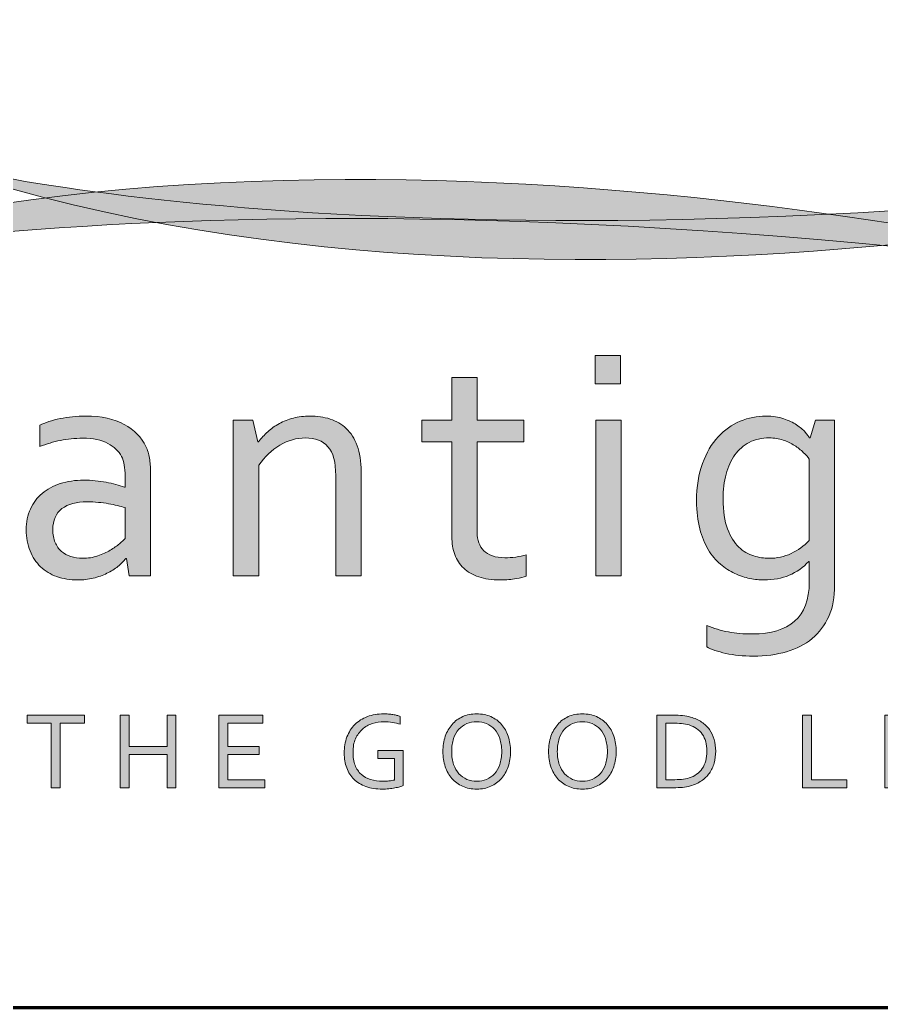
# Model space of a CAD drawing. Header units: millimetres. Extents: x 1112055 to 3390982, y -148532 to 766891.
# Drawn here: x 2313916 to 2315603, y 281124 to 283063 of the extents above; entities that cross this region are included whole.
import ezdxf

# ---------------------------------------------------------------- set-up
doc = ezdxf.new("R2010")
doc.units = ezdxf.units.MM
doc.layers.add('B TITLE BLOCK', color=250, linetype='Continuous', lineweight=0)
doc.layers.add('Layer 1', color=7, linetype='Continuous')

# ---------------------------------------------------------------- blocks, each defined once
blk = doc.blocks.new('block 4')
at = {"layer": 'Layer 1'}
h = blk.add_hatch(color=250, dxfattribs=at)
h.dxf.hatch_style = 2
h.paths.add_polyline_path([(109.491, -141.208), (109.491, -138.646), (111.79, -138.646), (111.79, -141.208)])
h.paths.add_polyline_path([(109.551, -158.53), (109.551, -144.474), (111.843, -144.474), (111.843, -158.53)])
h = blk.add_hatch(color=250, dxfattribs=at)
h.dxf.hatch_style = 2
edge = h.paths.add_edge_path()
edge.add_spline(control_points=[(103.064, -146.442), (103.064, -146.442), (103.064, -146.442), (103.064, -146.442), (98.858, -146.442), (98.858, -146.442), (98.858, -146.442), (98.858, -154.637), (98.858, -154.637), (98.858, -154.965), (98.908, -155.267), (99.001, -155.538), (99.093, -155.815), (99.246, -156.054), (99.449, -156.257), (99.648, -156.456), (99.908, -156.616), (100.225, -156.73), (100.534, -156.84), (100.915, -156.897), (101.36, -156.897), (101.666, -156.897), (101.99, -156.879), (102.331, -156.829), (102.669, -156.78), (102.983, -156.712), (103.271, -156.637), (103.271, -156.637), (103.271, -158.559), (103.271, -158.559), (103.071, -158.633), (102.773, -158.712), (102.371, -158.779), (101.965, -158.85), (101.481, -158.89), (100.915, -158.897), (100.178, -158.897), (99.534, -158.808), (98.994, -158.623), (98.453, -158.441), (98.001, -158.178), (97.641, -157.84), (97.278, -157.495), (97.015, -157.085), (96.834, -156.601), (96.656, -156.125), (96.57, -155.58), (96.57, -154.993), (96.57, -154.993), (96.57, -146.442), (96.57, -146.442), (96.57, -146.442), (93.862, -146.442), (93.862, -146.442), (93.862, -146.442), (93.862, -144.474), (93.862, -144.474), (93.862, -144.474), (96.57, -144.474), (96.57, -144.474), (96.57, -144.474), (96.57, -140.631), (96.57, -140.631), (96.57, -140.631), (98.858, -140.631), (98.858, -140.631), (98.858, -140.631), (98.858, -144.474), (98.858, -144.474), (98.858, -144.474), (103.064, -144.474), (103.064, -144.474), (103.064, -144.474), (103.064, -146.442), (103.064, -146.442)], knot_values=[0, 0, 0, 0, 0.0001, 0.0002, 1, 1, 1, 2, 2, 2, 3, 3, 3, 4, 4, 4, 5, 5, 5, 6, 6, 6, 7, 7, 7, 8, 8, 8, 9, 9, 9, 10, 10, 10, 11, 11, 11, 12, 12, 12, 13, 13, 13, 14, 14, 14, 15, 15, 15, 16, 16, 16, 17, 17, 17, 18, 18, 18, 19, 19, 19, 20, 20, 20, 21, 21, 21, 22, 22, 22, 23, 23, 23, 24, 24, 24, 24], degree=3, periodic=0)
h = blk.add_hatch(color=250, dxfattribs=at)
h.dxf.hatch_style = 2
edge = h.paths.add_edge_path()
edge.add_spline(control_points=[(61.238, -144.332), (61.238, -144.332), (61.238, -144.332), (61.591, -144.261), (61.964, -144.207), (62.359, -144.165), (62.751, -144.126), (63.149, -144.108), (63.541, -144.108), (64.96, -144.108), (66.121, -144.357), (67.021, -144.862), (67.928, -145.364), (68.572, -146.029), (68.974, -146.855), (69.12, -147.168), (69.224, -147.52), (69.288, -147.898), (69.355, -148.282), (69.384, -148.695), (69.384, -149.15), (69.384, -149.15), (69.384, -158.53), (69.384, -158.53), (69.384, -158.53), (67.462, -158.53), (67.462, -158.53), (67.462, -158.53), (67.209, -156.972), (67.209, -156.972), (67.209, -156.972), (67.149, -156.972), (67.149, -156.972), (66.964, -157.214), (66.729, -157.445), (66.441, -157.676), (66.156, -157.907), (65.822, -158.114), (65.452, -158.299), (65.074, -158.477), (64.665, -158.63), (64.224, -158.737), (63.776, -158.847), (63.306, -158.897), (62.804, -158.897), (62.124, -158.897), (61.502, -158.794), (60.929, -158.594), (60.367, -158.391), (59.875, -158.096), (59.466, -157.708), (59.057, -157.317), (58.74, -156.84), (58.513, -156.281), (58.285, -155.716), (58.171, -155.078), (58.171, -154.37), (58.171, -153.669), (58.299, -153.043), (58.548, -152.495), (58.804, -151.94), (59.153, -151.47), (59.609, -151.086), (60.06, -150.705), (60.601, -150.406), (61.242, -150.2), (61.879, -149.993), (62.58, -149.89), (63.348, -149.89), (64.078, -149.894), (64.754, -149.965), (65.373, -150.082), (66, -150.2), (66.548, -150.349), (67.035, -150.52), (67.035, -150.52), (67.092, -150.52), (67.092, -150.52), (67.092, -150.52), (67.092, -149.549), (67.092, -149.549), (67.092, -149.164), (67.071, -148.819), (67.017, -148.524), (66.964, -148.236), (66.882, -147.969), (66.768, -147.744), (66.508, -147.268), (66.103, -146.88), (65.541, -146.57), (64.975, -146.261), (64.217, -146.104), (63.26, -146.104), (62.551, -146.104), (61.886, -146.164), (61.256, -146.3), (60.63, -146.435), (60.007, -146.62), (59.385, -146.855), (59.385, -146.855), (59.385, -144.933), (59.385, -144.933), (59.619, -144.82), (59.904, -144.705), (60.221, -144.599), (60.537, -144.499), (60.879, -144.407), (61.238, -144.332)], knot_values=[0, 0, 0, 0, 0.0001, 0.0002, 1, 1, 1, 2, 2, 2, 3, 3, 3, 4, 4, 4, 5, 5, 5, 6, 6, 6, 7, 7, 7, 8, 8, 8, 9, 9, 9, 10, 10, 10, 11, 11, 11, 12, 12, 12, 13, 13, 13, 14, 14, 14, 15, 15, 15, 16, 16, 16, 17, 17, 17, 18, 18, 18, 19, 19, 19, 20, 20, 20, 21, 21, 21, 22, 22, 22, 23, 23, 23, 24, 24, 24, 25, 25, 25, 26, 26, 26, 27, 27, 27, 28, 28, 28, 29, 29, 29, 30, 30, 30, 31, 31, 31, 32, 32, 32, 33, 33, 33, 34, 34, 34, 35, 35, 35, 35], degree=3, periodic=0)
edge = h.paths.add_edge_path()
edge.add_spline(control_points=[(60.569, -154.37), (60.569, -154.37), (60.569, -154.37), (60.569, -154.804), (60.633, -155.182), (60.776, -155.509), (60.911, -155.836), (61.103, -156.103), (61.342, -156.317), (61.58, -156.527), (61.865, -156.687), (62.196, -156.783), (62.526, -156.893), (62.875, -156.947), (63.253, -156.947), (63.74, -156.947), (64.195, -156.872), (64.619, -156.73), (65.042, -156.587), (65.416, -156.413), (65.747, -156.217), (66.071, -156.022), (66.355, -155.826), (66.583, -155.626), (66.818, -155.435), (66.989, -155.278), (67.092, -155.171), (67.092, -155.171), (67.092, -152.36), (67.092, -152.36), (66.672, -152.239), (66.17, -152.129), (65.59, -152.018), (65.014, -151.912), (64.37, -151.854), (63.676, -151.84), (62.704, -151.84), (61.943, -152.05), (61.395, -152.463), (60.843, -152.879), (60.569, -153.513), (60.569, -154.37)], knot_values=[0, 0, 0, 0, 0.0001, 0.0002, 1, 1, 1, 2, 2, 2, 3, 3, 3, 4, 4, 4, 5, 5, 5, 6, 6, 6, 7, 7, 7, 8, 8, 8, 9, 9, 9, 10, 10, 10, 11, 11, 11, 12, 12, 12, 13, 13, 13, 13], degree=3, periodic=0)
h = blk.add_hatch(color=250, dxfattribs=at)
h.dxf.hatch_style = 2
edge = h.paths.add_edge_path()
edge.add_spline(control_points=[(86.098, -149.485), (86.098, -149.485), (86.098, -149.485), (86.098, -148.275), (85.866, -147.406), (85.393, -146.869), (84.927, -146.339), (84.244, -146.076), (83.347, -146.076), (82.557, -146.076), (81.792, -146.289), (81.052, -146.73), (80.319, -147.168), (79.678, -147.773), (79.148, -148.542), (79.148, -148.542), (79.148, -158.53), (79.148, -158.53), (79.148, -158.53), (76.853, -158.53), (76.853, -158.53), (76.853, -158.53), (76.853, -144.474), (76.853, -144.474), (76.853, -144.474), (78.628, -144.474), (78.628, -144.474), (78.628, -144.474), (79.073, -146.428), (79.073, -146.428), (79.073, -146.428), (79.116, -146.428), (79.116, -146.428), (79.372, -146.104), (79.653, -145.802), (79.967, -145.521), (80.28, -145.236), (80.632, -144.987), (81.009, -144.78), (81.394, -144.567), (81.813, -144.403), (82.272, -144.282), (82.731, -144.165), (83.237, -144.108), (83.778, -144.108), (84.415, -144.108), (85.02, -144.193), (85.582, -144.371), (86.144, -144.549), (86.631, -144.834), (87.048, -145.229), (87.457, -145.624), (87.784, -146.136), (88.03, -146.78), (88.272, -147.41), (88.389, -148.193), (88.389, -149.118), (88.389, -149.118), (88.389, -158.53), (88.389, -158.53), (88.389, -158.53), (86.098, -158.53), (86.098, -158.53), (86.098, -158.53), (86.098, -149.485), (86.098, -149.485)], knot_values=[0, 0, 0, 0, 0.0001, 0.0002, 1, 1, 1, 2, 2, 2, 3, 3, 3, 4, 4, 4, 5, 5, 5, 6, 6, 6, 7, 7, 7, 8, 8, 8, 9, 9, 9, 10, 10, 10, 11, 11, 11, 12, 12, 12, 13, 13, 13, 14, 14, 14, 15, 15, 15, 16, 16, 16, 17, 17, 17, 18, 18, 18, 19, 19, 19, 20, 20, 20, 21, 21, 21, 21], degree=3, periodic=0)
h = blk.add_hatch(color=250, dxfattribs=at)
h.dxf.hatch_style = 2
edge = h.paths.add_edge_path()
edge.add_spline(control_points=[(123.458, -158.765), (123.458, -158.765), (123.458, -158.765), (123.006, -158.673), (122.55, -158.523), (122.095, -158.317), (121.643, -158.1), (121.209, -157.819), (120.793, -157.47), (120.38, -157.121), (120.013, -156.683), (119.696, -156.153), (119.383, -155.626), (119.134, -154.997), (118.939, -154.281), (118.746, -153.562), (118.647, -152.73), (118.647, -151.78), (118.647, -150.47), (118.825, -149.332), (119.181, -148.374), (119.54, -147.41), (120.003, -146.616), (120.586, -145.983), (121.17, -145.353), (121.835, -144.884), (122.582, -144.57), (123.33, -144.261), (124.109, -144.108), (124.903, -144.108), (125.522, -144.115), (126.052, -144.193), (126.507, -144.343), (126.959, -144.492), (127.347, -144.677), (127.671, -144.898), (127.995, -145.118), (128.258, -145.339), (128.45, -145.556), (128.639, -145.773), (128.774, -145.944), (128.842, -146.076), (128.842, -146.076), (128.902, -146.076), (128.902, -146.076), (128.902, -146.076), (129.375, -144.474), (129.375, -144.474), (129.375, -144.474), (131.105, -144.474), (131.105, -144.474), (131.105, -144.474), (131.105, -159.356), (131.105, -159.356), (131.105, -160.445), (130.931, -161.384), (130.575, -162.188), (130.219, -162.989), (129.721, -163.658), (129.08, -164.192), (128.433, -164.718), (127.667, -165.124), (126.764, -165.384), (125.86, -165.64), (124.863, -165.775), (123.771, -165.775), (122.842, -165.775), (122.013, -165.693), (121.287, -165.526), (120.551, -165.366), (119.981, -165.174), (119.565, -164.946), (119.565, -164.946), (119.565, -163.003), (119.565, -163.003), (119.903, -163.145), (120.227, -163.267), (120.54, -163.356), (120.857, -163.448), (121.184, -163.53), (121.519, -163.594), (121.853, -163.658), (122.195, -163.701), (122.547, -163.733), (122.896, -163.761), (123.284, -163.775), (123.711, -163.775), (125.355, -163.775), (126.618, -163.391), (127.497, -162.622), (128.376, -161.854), (128.813, -160.683), (128.813, -159.107), (128.813, -159.107), (128.813, -157.224), (128.813, -157.224), (128.813, -157.224), (128.771, -157.224), (128.771, -157.224), (128.265, -157.779), (127.682, -158.196), (127.009, -158.477), (126.347, -158.758), (125.586, -158.897), (124.728, -158.897), (124.337, -158.897), (123.91, -158.85), (123.458, -158.765)], knot_values=[0, 0, 0, 0, 0.0001, 0.0002, 1, 1, 1, 2, 2, 2, 3, 3, 3, 4, 4, 4, 5, 5, 5, 6, 6, 6, 7, 7, 7, 8, 8, 8, 9, 9, 9, 10, 10, 10, 11, 11, 11, 12, 12, 12, 13, 13, 13, 14, 14, 14, 15, 15, 15, 16, 16, 16, 17, 17, 17, 18, 18, 18, 19, 19, 19, 20, 20, 20, 21, 21, 21, 22, 22, 22, 23, 23, 23, 24, 24, 24, 25, 25, 25, 26, 26, 26, 27, 27, 27, 28, 28, 28, 29, 29, 29, 30, 30, 30, 31, 31, 31, 32, 32, 32, 33, 33, 33, 34, 34, 34, 35, 35, 35, 35], degree=3, periodic=0)
edge = h.paths.add_edge_path()
edge.add_spline(control_points=[(128.813, -155.345), (128.813, -155.345), (128.813, -155.345), (128.813, -155.345), (128.813, -147.994), (128.813, -147.994), (128.685, -147.819), (128.504, -147.613), (128.28, -147.389), (128.052, -147.161), (127.789, -146.954), (127.49, -146.762), (127.187, -146.57), (126.842, -146.407), (126.461, -146.268), (126.073, -146.136), (125.653, -146.076), (125.205, -146.076), (124.518, -146.076), (123.921, -146.207), (123.408, -146.478), (122.885, -146.752), (122.454, -147.129), (122.102, -147.613), (121.754, -148.097), (121.49, -148.673), (121.312, -149.349), (121.134, -150.025), (121.045, -150.769), (121.045, -151.588), (121.045, -152.691), (121.181, -153.598), (121.447, -154.292), (121.711, -154.993), (122.052, -155.538), (122.458, -155.933), (122.867, -156.32), (123.316, -156.587), (123.8, -156.73), (124.28, -156.872), (124.739, -156.947), (125.173, -156.947), (125.885, -156.947), (126.55, -156.804), (127.173, -156.516), (127.796, -156.231), (128.34, -155.84), (128.813, -155.345)], knot_values=[0, 0, 0, 0, 0.0001, 0.0002, 1, 1, 1, 2, 2, 2, 3, 3, 3, 4, 4, 4, 5, 5, 5, 6, 6, 6, 7, 7, 7, 8, 8, 8, 9, 9, 9, 10, 10, 10, 11, 11, 11, 12, 12, 12, 13, 13, 13, 14, 14, 14, 15, 15, 15, 15], degree=3, periodic=0)
at = {"layer": 'Layer 1', "lineweight": 0}
for points in [[(109.491, -141.208), (109.491, -138.646), (111.79, -138.646), (111.79, -141.208), (109.491, -141.208)], [(109.551, -158.53), (109.551, -144.474), (111.843, -144.474), (111.843, -158.53), (109.551, -158.53)]]:
    blk.add_lwpolyline(points, dxfattribs=at)
for points, knots in [([(103.271, -158.559), (103.071, -158.633), (102.773, -158.712), (102.371, -158.779), (101.965, -158.85), (101.481, -158.89), (100.915, -158.897), (100.178, -158.897), (99.534, -158.808), (98.994, -158.623), (98.453, -158.441), (98.001, -158.178), (97.641, -157.84), (97.278, -157.495), (97.015, -157.085), (96.834, -156.601), (96.656, -156.125), (96.57, -155.58), (96.57, -154.993), (96.57, -154.993), (96.57, -146.442), (96.57, -146.442), (96.57, -146.442), (93.862, -146.442), (93.862, -146.442), (93.862, -146.442), (93.862, -144.474), (93.862, -144.474), (93.862, -144.474), (96.57, -144.474), (96.57, -144.474), (96.57, -144.474), (96.57, -140.631), (96.57, -140.631), (96.57, -140.631), (98.858, -140.631), (98.858, -140.631), (98.858, -140.631), (98.858, -144.474), (98.858, -144.474), (98.858, -144.474), (103.064, -144.474), (103.064, -144.474), (103.064, -144.474), (103.064, -146.442), (103.064, -146.442), (103.064, -146.442), (98.858, -146.442), (98.858, -146.442), (98.858, -146.442), (98.858, -154.637), (98.858, -154.637), (98.858, -154.965), (98.908, -155.267), (99.001, -155.538), (99.093, -155.815), (99.246, -156.054), (99.449, -156.257), (99.648, -156.456), (99.908, -156.616), (100.225, -156.73), (100.534, -156.84), (100.915, -156.897), (101.36, -156.897), (101.666, -156.897), (101.99, -156.879), (102.331, -156.829), (102.669, -156.78), (102.983, -156.712), (103.271, -156.637), (103.271, -156.637), (103.271, -158.559), (103.271, -158.559)], [0, 0, 0, 0, 1, 1, 1, 2, 2, 2, 3, 3, 3, 4, 4, 4, 5, 5, 5, 6, 6, 6, 7, 7, 7, 8, 8, 8, 9, 9, 9, 10, 10, 10, 11, 11, 11, 12, 12, 12, 13, 13, 13, 14, 14, 14, 15, 15, 15, 16, 16, 16, 17, 17, 17, 18, 18, 18, 19, 19, 19, 20, 20, 20, 21, 21, 21, 22, 22, 22, 23, 23, 23, 24, 24, 24, 24]), ([(67.209, -156.972), (67.209, -156.972), (67.149, -156.972), (67.149, -156.972), (66.964, -157.214), (66.729, -157.445), (66.441, -157.676), (66.156, -157.907), (65.822, -158.114), (65.452, -158.299), (65.074, -158.477), (64.665, -158.63), (64.224, -158.737), (63.776, -158.847), (63.306, -158.897), (62.804, -158.897), (62.124, -158.897), (61.502, -158.794), (60.929, -158.594), (60.367, -158.391), (59.875, -158.096), (59.466, -157.708), (59.057, -157.317), (58.74, -156.84), (58.513, -156.281), (58.285, -155.716), (58.171, -155.078), (58.171, -154.37), (58.171, -153.669), (58.299, -153.043), (58.548, -152.495), (58.804, -151.94), (59.153, -151.47), (59.609, -151.086), (60.06, -150.705), (60.601, -150.406), (61.242, -150.2), (61.879, -149.993), (62.58, -149.89), (63.348, -149.89), (64.078, -149.894), (64.754, -149.965), (65.373, -150.082), (66, -150.2), (66.548, -150.349), (67.035, -150.52), (67.035, -150.52), (67.092, -150.52), (67.092, -150.52), (67.092, -150.52), (67.092, -149.549), (67.092, -149.549), (67.092, -149.164), (67.071, -148.819), (67.017, -148.524), (66.964, -148.236), (66.882, -147.969), (66.768, -147.744), (66.508, -147.268), (66.103, -146.88), (65.541, -146.57), (64.975, -146.261), (64.217, -146.104), (63.26, -146.104), (62.551, -146.104), (61.886, -146.164), (61.256, -146.3), (60.63, -146.435), (60.007, -146.62), (59.385, -146.855), (59.385, -146.855), (59.385, -144.933), (59.385, -144.933), (59.619, -144.82), (59.904, -144.705), (60.221, -144.599), (60.537, -144.499), (60.879, -144.407), (61.238, -144.332), (61.591, -144.261), (61.964, -144.207), (62.359, -144.165), (62.751, -144.126), (63.149, -144.108), (63.541, -144.108), (64.96, -144.108), (66.121, -144.357), (67.021, -144.862), (67.928, -145.364), (68.572, -146.029), (68.974, -146.855), (69.12, -147.168), (69.224, -147.52), (69.288, -147.898), (69.355, -148.282), (69.384, -148.695), (69.384, -149.15), (69.384, -149.15), (69.384, -158.53), (69.384, -158.53), (69.384, -158.53), (67.462, -158.53), (67.462, -158.53), (67.462, -158.53), (67.209, -156.972), (67.209, -156.972)], [0, 0, 0, 0, 1, 1, 1, 2, 2, 2, 3, 3, 3, 4, 4, 4, 5, 5, 5, 6, 6, 6, 7, 7, 7, 8, 8, 8, 9, 9, 9, 10, 10, 10, 11, 11, 11, 12, 12, 12, 13, 13, 13, 14, 14, 14, 15, 15, 15, 16, 16, 16, 17, 17, 17, 18, 18, 18, 19, 19, 19, 20, 20, 20, 21, 21, 21, 22, 22, 22, 23, 23, 23, 24, 24, 24, 25, 25, 25, 26, 26, 26, 27, 27, 27, 28, 28, 28, 29, 29, 29, 30, 30, 30, 31, 31, 31, 32, 32, 32, 33, 33, 33, 34, 34, 34, 35, 35, 35, 35]), ([(79.073, -146.428), (79.073, -146.428), (79.116, -146.428), (79.116, -146.428), (79.372, -146.104), (79.653, -145.802), (79.967, -145.521), (80.28, -145.236), (80.632, -144.987), (81.009, -144.78), (81.394, -144.567), (81.813, -144.403), (82.272, -144.282), (82.731, -144.165), (83.237, -144.108), (83.778, -144.108), (84.415, -144.108), (85.02, -144.193), (85.582, -144.371), (86.144, -144.549), (86.631, -144.834), (87.048, -145.229), (87.457, -145.624), (87.784, -146.136), (88.03, -146.78), (88.272, -147.41), (88.389, -148.193), (88.389, -149.118), (88.389, -149.118), (88.389, -158.53), (88.389, -158.53), (88.389, -158.53), (86.098, -158.53), (86.098, -158.53), (86.098, -158.53), (86.098, -149.485), (86.098, -149.485), (86.098, -148.275), (85.866, -147.406), (85.393, -146.869), (84.927, -146.339), (84.244, -146.076), (83.347, -146.076), (82.557, -146.076), (81.792, -146.289), (81.052, -146.73), (80.319, -147.168), (79.678, -147.773), (79.148, -148.542), (79.148, -148.542), (79.148, -158.53), (79.148, -158.53), (79.148, -158.53), (76.853, -158.53), (76.853, -158.53), (76.853, -158.53), (76.853, -144.474), (76.853, -144.474), (76.853, -144.474), (78.628, -144.474), (78.628, -144.474), (78.628, -144.474), (79.073, -146.428), (79.073, -146.428)], [0, 0, 0, 0, 1, 1, 1, 2, 2, 2, 3, 3, 3, 4, 4, 4, 5, 5, 5, 6, 6, 6, 7, 7, 7, 8, 8, 8, 9, 9, 9, 10, 10, 10, 11, 11, 11, 12, 12, 12, 13, 13, 13, 14, 14, 14, 15, 15, 15, 16, 16, 16, 17, 17, 17, 18, 18, 18, 19, 19, 19, 20, 20, 20, 21, 21, 21, 21]), ([(124.903, -144.108), (125.522, -144.115), (126.052, -144.193), (126.507, -144.343), (126.959, -144.492), (127.347, -144.677), (127.671, -144.898), (127.995, -145.118), (128.258, -145.339), (128.45, -145.556), (128.639, -145.773), (128.774, -145.944), (128.842, -146.076), (128.842, -146.076), (128.902, -146.076), (128.902, -146.076), (128.902, -146.076), (129.375, -144.474), (129.375, -144.474), (129.375, -144.474), (131.105, -144.474), (131.105, -144.474), (131.105, -144.474), (131.105, -159.356), (131.105, -159.356), (131.105, -160.445), (130.931, -161.384), (130.575, -162.188), (130.219, -162.989), (129.721, -163.658), (129.08, -164.192), (128.433, -164.718), (127.667, -165.124), (126.764, -165.384), (125.86, -165.64), (124.863, -165.775), (123.771, -165.775), (122.842, -165.775), (122.013, -165.693), (121.287, -165.526), (120.551, -165.366), (119.981, -165.174), (119.565, -164.946), (119.565, -164.946), (119.565, -163.003), (119.565, -163.003), (119.903, -163.145), (120.227, -163.267), (120.54, -163.356), (120.857, -163.448), (121.184, -163.53), (121.519, -163.594), (121.853, -163.658), (122.195, -163.701), (122.547, -163.733), (122.896, -163.761), (123.284, -163.775), (123.711, -163.775), (125.355, -163.775), (126.618, -163.391), (127.497, -162.622), (128.376, -161.854), (128.813, -160.683), (128.813, -159.107), (128.813, -159.107), (128.813, -157.224), (128.813, -157.224), (128.813, -157.224), (128.771, -157.224), (128.771, -157.224), (128.265, -157.779), (127.682, -158.196), (127.009, -158.477), (126.347, -158.758), (125.586, -158.897), (124.728, -158.897), (124.337, -158.897), (123.91, -158.85), (123.458, -158.765), (123.006, -158.673), (122.55, -158.523), (122.095, -158.317), (121.643, -158.1), (121.209, -157.819), (120.793, -157.47), (120.38, -157.121), (120.013, -156.683), (119.696, -156.153), (119.383, -155.626), (119.134, -154.997), (118.939, -154.281), (118.746, -153.562), (118.647, -152.73), (118.647, -151.78), (118.647, -150.47), (118.825, -149.332), (119.181, -148.374), (119.54, -147.41), (120.003, -146.616), (120.586, -145.983), (121.17, -145.353), (121.835, -144.884), (122.582, -144.57), (123.33, -144.261), (124.109, -144.108), (124.903, -144.108)], [0, 0, 0, 0, 1, 1, 1, 2, 2, 2, 3, 3, 3, 4, 4, 4, 5, 5, 5, 6, 6, 6, 7, 7, 7, 8, 8, 8, 9, 9, 9, 10, 10, 10, 11, 11, 11, 12, 12, 12, 13, 13, 13, 14, 14, 14, 15, 15, 15, 16, 16, 16, 17, 17, 17, 18, 18, 18, 19, 19, 19, 20, 20, 20, 21, 21, 21, 22, 22, 22, 23, 23, 23, 24, 24, 24, 25, 25, 25, 26, 26, 26, 27, 27, 27, 28, 28, 28, 29, 29, 29, 30, 30, 30, 31, 31, 31, 32, 32, 32, 33, 33, 33, 34, 34, 34, 35, 35, 35, 35]), ([(121.045, -151.588), (121.045, -152.691), (121.181, -153.598), (121.447, -154.292), (121.711, -154.993), (122.052, -155.538), (122.458, -155.933), (122.867, -156.32), (123.316, -156.587), (123.8, -156.73), (124.28, -156.872), (124.739, -156.947), (125.173, -156.947), (125.885, -156.947), (126.55, -156.804), (127.173, -156.516), (127.796, -156.231), (128.34, -155.84), (128.813, -155.345), (128.813, -155.345), (128.813, -147.994), (128.813, -147.994), (128.685, -147.819), (128.504, -147.613), (128.28, -147.389), (128.052, -147.161), (127.789, -146.954), (127.49, -146.762), (127.187, -146.57), (126.842, -146.407), (126.461, -146.268), (126.073, -146.136), (125.653, -146.076), (125.205, -146.076), (124.518, -146.076), (123.921, -146.207), (123.408, -146.478), (122.885, -146.752), (122.454, -147.129), (122.102, -147.613), (121.754, -148.097), (121.49, -148.673), (121.312, -149.349), (121.134, -150.025), (121.045, -150.769), (121.045, -151.588)], [0, 0, 0, 0, 1, 1, 1, 2, 2, 2, 3, 3, 3, 4, 4, 4, 5, 5, 5, 6, 6, 6, 7, 7, 7, 8, 8, 8, 9, 9, 9, 10, 10, 10, 11, 11, 11, 12, 12, 12, 13, 13, 13, 14, 14, 14, 15, 15, 15, 15]), ([(67.092, -152.36), (66.672, -152.239), (66.17, -152.129), (65.59, -152.018), (65.014, -151.912), (64.37, -151.854), (63.676, -151.84), (62.704, -151.84), (61.943, -152.05), (61.395, -152.463), (60.843, -152.879), (60.569, -153.513), (60.569, -154.37), (60.569, -154.804), (60.633, -155.182), (60.776, -155.509), (60.911, -155.836), (61.103, -156.103), (61.342, -156.317), (61.58, -156.527), (61.865, -156.687), (62.196, -156.783), (62.526, -156.893), (62.875, -156.947), (63.253, -156.947), (63.74, -156.947), (64.195, -156.872), (64.619, -156.73), (65.042, -156.587), (65.416, -156.413), (65.747, -156.217), (66.071, -156.022), (66.355, -155.826), (66.583, -155.626), (66.818, -155.435), (66.989, -155.278), (67.092, -155.171), (67.092, -155.171), (67.092, -152.36), (67.092, -152.36)], [0, 0, 0, 0, 1, 1, 1, 2, 2, 2, 3, 3, 3, 4, 4, 4, 5, 5, 5, 6, 6, 6, 7, 7, 7, 8, 8, 8, 9, 9, 9, 10, 10, 10, 11, 11, 11, 12, 12, 12, 13, 13, 13, 13])]:
    blk.add_open_spline(points, degree=3, knots=knots, dxfattribs=at)
blk = doc.blocks.new('block 6')
at = {"layer": 'Layer 1'}
h = blk.add_hatch(color=250, dxfattribs=at)
h.dxf.hatch_style = 2
h.paths.add_polyline_path([(61.228, -177.66), (60.431, -177.66), (60.431, -171.828), (58.242, -171.828), (58.242, -171.109), (63.416, -171.109), (63.416, -171.828), (61.228, -171.828)])
h = blk.add_hatch(color=250, dxfattribs=at)
h.dxf.hatch_style = 2
h.paths.add_polyline_path([(67.451, -173.942), (70.882, -173.942), (70.882, -171.109), (71.679, -171.109), (71.679, -177.66), (70.882, -177.66), (70.882, -174.664), (67.451, -174.664), (67.451, -177.66), (66.651, -177.66), (66.651, -171.109), (67.451, -171.109)])
h = blk.add_hatch(color=250, dxfattribs=at)
h.dxf.hatch_style = 2
h.paths.add_polyline_path([(76.348, -176.938), (79.707, -176.938), (79.707, -177.66), (75.55, -177.66), (75.55, -171.109), (79.525, -171.109), (79.525, -171.828), (76.348, -171.828), (76.348, -173.942), (79.173, -173.942), (79.173, -174.664), (76.348, -174.664)])
h = blk.add_hatch(color=250, dxfattribs=at)
h.dxf.hatch_style = 2
edge = h.paths.add_edge_path()
edge.add_spline(control_points=[(88.5, -172.376), (88.5, -172.376), (88.5, -172.376), (88.243, -172.604), (88.037, -172.888), (87.88, -173.234), (87.728, -173.579), (87.653, -173.984), (87.653, -174.447), (87.653, -174.903), (87.717, -175.294), (87.841, -175.625), (87.97, -175.956), (88.155, -176.226), (88.382, -176.44), (88.614, -176.657), (88.902, -176.813), (89.233, -176.917), (89.564, -177.02), (89.934, -177.073), (90.343, -177.073), (90.531, -177.073), (90.713, -177.059), (90.898, -177.045), (91.083, -177.024), (91.243, -176.995), (91.389, -176.96), (91.389, -176.96), (91.389, -175.01), (91.389, -175.01), (91.389, -175.01), (89.895, -175.01), (89.895, -175.01), (89.895, -175.01), (89.895, -174.291), (89.895, -174.291), (89.895, -174.291), (92.19, -174.291), (92.19, -174.291), (92.19, -174.291), (92.19, -177.458), (92.19, -177.458), (92.115, -177.497), (92.015, -177.529), (91.884, -177.568), (91.752, -177.607), (91.603, -177.639), (91.432, -177.671), (91.261, -177.707), (91.08, -177.732), (90.884, -177.753), (90.692, -177.771), (90.5, -177.782), (90.311, -177.782), (89.749, -177.782), (89.254, -177.707), (88.824, -177.55), (88.396, -177.394), (88.037, -177.18), (87.745, -176.902), (87.453, -176.618), (87.233, -176.283), (87.083, -175.874), (86.934, -175.475), (86.859, -175.027), (86.859, -174.536), (86.859, -173.999), (86.941, -173.515), (87.108, -173.077), (87.272, -172.639), (87.507, -172.266), (87.823, -171.956), (88.133, -171.643), (88.507, -171.405), (88.952, -171.237), (89.393, -171.07), (89.88, -170.988), (90.411, -170.988), (90.556, -170.988), (90.699, -170.992), (90.848, -171.003), (90.987, -171.017), (91.126, -171.031), (91.254, -171.049), (91.386, -171.074), (91.507, -171.095), (91.62, -171.127), (91.727, -171.156), (91.823, -171.188), (91.898, -171.223), (91.898, -171.223), (91.898, -171.928), (91.898, -171.928), (91.702, -171.86), (91.478, -171.807), (91.222, -171.761), (90.966, -171.718), (90.713, -171.696), (90.457, -171.696), (90.087, -171.696), (89.731, -171.753), (89.393, -171.867), (89.055, -171.978), (88.756, -172.148), (88.5, -172.376)], knot_values=[0, 0, 0, 0, 0.0001, 0.0002, 1, 1, 1, 2, 2, 2, 3, 3, 3, 4, 4, 4, 5, 5, 5, 6, 6, 6, 7, 7, 7, 8, 8, 8, 9, 9, 9, 10, 10, 10, 11, 11, 11, 12, 12, 12, 13, 13, 13, 14, 14, 14, 15, 15, 15, 16, 16, 16, 17, 17, 17, 18, 18, 18, 19, 19, 19, 20, 20, 20, 21, 21, 21, 22, 22, 22, 23, 23, 23, 24, 24, 24, 25, 25, 25, 26, 26, 26, 27, 27, 27, 28, 28, 28, 29, 29, 29, 30, 30, 30, 31, 31, 31, 32, 32, 32, 33, 33, 33, 34, 34, 34, 34], degree=3, periodic=0)
h = blk.add_hatch(color=250, dxfattribs=at)
h.dxf.hatch_style = 2
edge = h.paths.add_edge_path()
edge.add_spline(control_points=[(95.972, -175.756), (95.972, -175.756), (95.972, -175.756), (95.83, -175.34), (95.766, -174.885), (95.766, -174.39), (95.766, -173.889), (95.834, -173.429), (95.98, -173.013), (96.122, -172.597), (96.328, -172.241), (96.592, -171.942), (96.855, -171.64), (97.175, -171.405), (97.549, -171.237), (97.922, -171.07), (98.346, -170.988), (98.812, -170.988), (99.289, -170.988), (99.716, -171.07), (100.093, -171.237), (100.47, -171.405), (100.79, -171.64), (101.054, -171.942), (101.314, -172.241), (101.517, -172.597), (101.655, -173.013), (101.791, -173.429), (101.865, -173.889), (101.865, -174.39), (101.865, -174.885), (101.791, -175.34), (101.648, -175.756), (101.506, -176.17), (101.303, -176.525), (101.036, -176.828), (100.773, -177.127), (100.453, -177.362), (100.075, -177.529), (99.705, -177.696), (99.285, -177.782), (98.823, -177.782), (98.342, -177.782), (97.915, -177.696), (97.535, -177.529), (97.157, -177.362), (96.837, -177.127), (96.574, -176.828), (96.31, -176.525), (96.111, -176.17), (95.972, -175.756)], knot_values=[0, 0, 0, 0, 0.0001, 0.0002, 1, 1, 1, 2, 2, 2, 3, 3, 3, 4, 4, 4, 5, 5, 5, 6, 6, 6, 7, 7, 7, 8, 8, 8, 9, 9, 9, 10, 10, 10, 11, 11, 11, 12, 12, 12, 13, 13, 13, 14, 14, 14, 15, 15, 15, 16, 16, 16, 16], degree=3, periodic=0)
edge = h.paths.add_edge_path()
edge.add_spline(control_points=[(96.73, -173.22), (96.73, -173.22), (96.73, -173.22), (96.613, -173.557), (96.556, -173.949), (96.556, -174.39), (96.556, -174.831), (96.613, -175.219), (96.73, -175.554), (96.851, -175.885), (97.008, -176.166), (97.211, -176.39), (97.417, -176.614), (97.656, -176.781), (97.93, -176.902), (98.207, -177.013), (98.503, -177.073), (98.823, -177.073), (99.139, -177.073), (99.435, -177.013), (99.705, -176.902), (99.979, -176.781), (100.214, -176.614), (100.42, -176.39), (100.623, -176.166), (100.78, -175.885), (100.897, -175.554), (101.011, -175.219), (101.072, -174.831), (101.072, -174.39), (101.072, -173.949), (101.011, -173.557), (100.897, -173.22), (100.78, -172.888), (100.623, -172.607), (100.42, -172.383), (100.214, -172.156), (99.976, -171.988), (99.702, -171.871), (99.428, -171.753), (99.132, -171.696), (98.812, -171.696), (98.495, -171.696), (98.196, -171.753), (97.922, -171.871), (97.649, -171.988), (97.41, -172.156), (97.207, -172.383), (97.004, -172.607), (96.844, -172.888), (96.73, -173.22)], knot_values=[0, 0, 0, 0, 0.0001, 0.0002, 1, 1, 1, 2, 2, 2, 3, 3, 3, 4, 4, 4, 5, 5, 5, 6, 6, 6, 7, 7, 7, 8, 8, 8, 9, 9, 9, 10, 10, 10, 11, 11, 11, 12, 12, 12, 13, 13, 13, 14, 14, 14, 15, 15, 15, 16, 16, 16, 16], degree=3, periodic=0)
h = blk.add_hatch(color=250, dxfattribs=at)
h.dxf.hatch_style = 2
edge = h.paths.add_edge_path()
edge.add_spline(control_points=[(105.502, -175.756), (105.502, -175.756), (105.502, -175.756), (105.363, -175.34), (105.292, -174.885), (105.292, -174.39), (105.292, -173.889), (105.367, -173.429), (105.509, -173.013), (105.655, -172.597), (105.858, -172.241), (106.125, -171.942), (106.385, -171.64), (106.708, -171.405), (107.078, -171.237), (107.455, -171.07), (107.875, -170.988), (108.345, -170.988), (108.818, -170.988), (109.249, -171.07), (109.623, -171.237), (110, -171.405), (110.32, -171.64), (110.584, -171.942), (110.843, -172.241), (111.046, -172.597), (111.185, -173.013), (111.324, -173.429), (111.395, -173.889), (111.395, -174.39), (111.395, -174.885), (111.324, -175.34), (111.178, -175.756), (111.036, -176.17), (110.833, -176.525), (110.569, -176.828), (110.302, -177.127), (109.985, -177.362), (109.609, -177.529), (109.231, -177.696), (108.815, -177.782), (108.352, -177.782), (107.872, -177.782), (107.445, -177.696), (107.068, -177.529), (106.687, -177.362), (106.367, -177.127), (106.103, -176.828), (105.84, -176.525), (105.641, -176.17), (105.502, -175.756)], knot_values=[0, 0, 0, 0, 0.0001, 0.0002, 1, 1, 1, 2, 2, 2, 3, 3, 3, 4, 4, 4, 5, 5, 5, 6, 6, 6, 7, 7, 7, 8, 8, 8, 9, 9, 9, 10, 10, 10, 11, 11, 11, 12, 12, 12, 13, 13, 13, 14, 14, 14, 15, 15, 15, 16, 16, 16, 16], degree=3, periodic=0)
edge = h.paths.add_edge_path()
edge.add_spline(control_points=[(106.26, -173.22), (106.26, -173.22), (106.26, -173.22), (106.146, -173.557), (106.086, -173.949), (106.086, -174.39), (106.086, -174.831), (106.146, -175.219), (106.263, -175.554), (106.381, -175.885), (106.541, -176.166), (106.744, -176.39), (106.947, -176.614), (107.185, -176.781), (107.459, -176.902), (107.736, -177.013), (108.036, -177.073), (108.352, -177.073), (108.669, -177.073), (108.964, -177.013), (109.235, -176.902), (109.509, -176.781), (109.747, -176.614), (109.95, -176.39), (110.153, -176.166), (110.309, -175.885), (110.427, -175.554), (110.544, -175.219), (110.601, -174.831), (110.601, -174.39), (110.601, -173.949), (110.544, -173.557), (110.427, -173.22), (110.309, -172.888), (110.153, -172.607), (109.95, -172.383), (109.747, -172.156), (109.505, -171.988), (109.231, -171.871), (108.954, -171.753), (108.658, -171.696), (108.345, -171.696), (108.029, -171.696), (107.73, -171.753), (107.455, -171.871), (107.178, -171.988), (106.94, -172.156), (106.737, -172.383), (106.534, -172.607), (106.377, -172.888), (106.26, -173.22)], knot_values=[0, 0, 0, 0, 0.0001, 0.0002, 1, 1, 1, 2, 2, 2, 3, 3, 3, 4, 4, 4, 5, 5, 5, 6, 6, 6, 7, 7, 7, 8, 8, 8, 9, 9, 9, 10, 10, 10, 11, 11, 11, 12, 12, 12, 13, 13, 13, 14, 14, 14, 15, 15, 15, 16, 16, 16, 16], degree=3, periodic=0)
h = blk.add_hatch(color=250, dxfattribs=at)
h.dxf.hatch_style = 2
edge = h.paths.add_edge_path()
edge.add_spline(control_points=[(116.551, -177.66), (116.551, -177.66), (116.551, -177.66), (116.551, -177.66), (115.064, -177.66), (115.064, -177.66), (115.064, -177.66), (115.064, -171.109), (115.064, -171.109), (115.064, -171.109), (116.565, -171.109), (116.565, -171.109), (116.864, -171.109), (117.138, -171.124), (117.394, -171.145), (117.647, -171.173), (117.882, -171.212), (118.102, -171.276), (118.487, -171.383), (118.821, -171.533), (119.106, -171.725), (119.391, -171.917), (119.626, -172.148), (119.814, -172.412), (119.999, -172.671), (120.138, -172.967), (120.234, -173.298), (120.327, -173.625), (120.373, -173.977), (120.373, -174.355), (120.373, -174.739), (120.327, -175.095), (120.234, -175.429), (120.138, -175.768), (119.996, -176.07), (119.803, -176.34), (119.611, -176.611), (119.376, -176.842), (119.088, -177.038), (118.804, -177.233), (118.472, -177.386), (118.088, -177.49), (117.871, -177.554), (117.633, -177.596), (117.38, -177.621), (117.124, -177.646), (116.846, -177.66), (116.551, -177.66)], knot_values=[0, 0, 0, 0, 0.0001, 0.0002, 1, 1, 1, 2, 2, 2, 3, 3, 3, 4, 4, 4, 5, 5, 5, 6, 6, 6, 7, 7, 7, 8, 8, 8, 9, 9, 9, 10, 10, 10, 11, 11, 11, 12, 12, 12, 13, 13, 13, 14, 14, 14, 15, 15, 15, 15], degree=3, periodic=0)
edge = h.paths.add_edge_path()
edge.add_spline(control_points=[(117.971, -171.988), (117.971, -171.988), (117.971, -171.988), (117.771, -171.928), (117.547, -171.881), (117.302, -171.86), (117.06, -171.842), (116.782, -171.828), (116.476, -171.828), (116.476, -171.828), (115.864, -171.828), (115.864, -171.828), (115.864, -171.828), (115.864, -176.938), (115.864, -176.938), (115.864, -176.938), (116.476, -176.938), (116.476, -176.938), (116.782, -176.938), (117.06, -176.924), (117.302, -176.906), (117.547, -176.885), (117.771, -176.838), (117.971, -176.778), (118.49, -176.614), (118.885, -176.33), (119.163, -175.924), (119.441, -175.515), (119.583, -174.992), (119.583, -174.355), (119.583, -173.725), (119.441, -173.216), (119.163, -172.824), (118.885, -172.43), (118.49, -172.156), (117.971, -171.988)], knot_values=[0, 0, 0, 0, 0.0001, 0.0002, 1, 1, 1, 2, 2, 2, 3, 3, 3, 4, 4, 4, 5, 5, 5, 6, 6, 6, 7, 7, 7, 8, 8, 8, 9, 9, 9, 10, 10, 10, 11, 11, 11, 11], degree=3, periodic=0)
h = blk.add_hatch(color=250, dxfattribs=at)
h.dxf.hatch_style = 2
h.paths.add_polyline_path([(129.013, -171.109), (129.013, -176.938), (132.212, -176.938), (132.212, -177.66), (128.212, -177.66), (128.212, -171.109)])
h = blk.add_hatch(color=250, dxfattribs=at)
h.dxf.hatch_style = 2
h.paths.add_polyline_path([(135.642, -177.66), (135.642, -171.109), (136.439, -171.109), (136.439, -177.66)])
h = blk.add_hatch(color=250, dxfattribs=at)
h.dxf.hatch_style = 2
h.paths.add_polyline_path([(141.104, -177.66), (140.307, -177.66), (140.307, -171.109), (144.214, -171.109), (144.214, -171.828), (141.104, -171.828), (141.104, -173.942), (143.862, -173.942), (143.862, -174.664), (141.104, -174.664)])
h = blk.add_hatch(color=250, dxfattribs=at)
h.dxf.hatch_style = 2
h.paths.add_polyline_path([(148.367, -176.938), (151.726, -176.938), (151.726, -177.66), (147.57, -177.66), (147.57, -171.109), (151.545, -171.109), (151.545, -171.828), (148.367, -171.828), (148.367, -173.942), (151.193, -173.942), (151.193, -174.664), (148.367, -174.664)])
at = {"layer": 'Layer 1', "lineweight": 0}
for points in [[(61.228, -177.66), (60.431, -177.66), (60.431, -171.828), (58.242, -171.828), (58.242, -171.109), (63.416, -171.109), (63.416, -171.828), (61.228, -171.828), (61.228, -177.66)], [(67.451, -173.942), (70.882, -173.942), (70.882, -171.109), (71.679, -171.109), (71.679, -177.66), (70.882, -177.66), (70.882, -174.664), (67.451, -174.664), (67.451, -177.66), (66.651, -177.66), (66.651, -171.109), (67.451, -171.109), (67.451, -173.942)], [(76.348, -176.938), (79.707, -176.938), (79.707, -177.66), (75.55, -177.66), (75.55, -171.109), (79.525, -171.109), (79.525, -171.828), (76.348, -171.828), (76.348, -173.942), (79.173, -173.942), (79.173, -174.664), (76.348, -174.664), (76.348, -176.938)], [(129.013, -171.109), (129.013, -176.938), (132.212, -176.938), (132.212, -177.66), (128.212, -177.66), (128.212, -171.109), (129.013, -171.109)], [(135.642, -177.66), (135.642, -171.109), (136.439, -171.109), (136.439, -177.66), (135.642, -177.66)], [(141.104, -177.66), (140.307, -177.66), (140.307, -171.109), (144.214, -171.109), (144.214, -171.828), (141.104, -171.828), (141.104, -173.942), (143.862, -173.942), (143.862, -174.664), (141.104, -174.664), (141.104, -177.66)], [(148.367, -176.938), (151.726, -176.938), (151.726, -177.66), (147.57, -177.66), (147.57, -171.109), (151.545, -171.109), (151.545, -171.828), (148.367, -171.828), (148.367, -173.942), (151.193, -173.942), (151.193, -174.664), (148.367, -174.664), (148.367, -176.938)]]:
    blk.add_lwpolyline(points, dxfattribs=at)
for points, knots in [([(91.389, -175.01), (91.389, -175.01), (89.895, -175.01), (89.895, -175.01), (89.895, -175.01), (89.895, -174.291), (89.895, -174.291), (89.895, -174.291), (92.19, -174.291), (92.19, -174.291), (92.19, -174.291), (92.19, -177.458), (92.19, -177.458), (92.115, -177.497), (92.015, -177.529), (91.884, -177.568), (91.752, -177.607), (91.603, -177.639), (91.432, -177.671), (91.261, -177.707), (91.08, -177.732), (90.884, -177.753), (90.692, -177.771), (90.5, -177.782), (90.311, -177.782), (89.749, -177.782), (89.254, -177.707), (88.824, -177.55), (88.396, -177.394), (88.037, -177.18), (87.745, -176.902), (87.453, -176.618), (87.233, -176.283), (87.083, -175.874), (86.934, -175.475), (86.859, -175.027), (86.859, -174.536), (86.859, -173.999), (86.941, -173.515), (87.108, -173.077), (87.272, -172.639), (87.507, -172.266), (87.823, -171.956), (88.133, -171.643), (88.507, -171.405), (88.952, -171.237), (89.393, -171.07), (89.88, -170.988), (90.411, -170.988), (90.556, -170.988), (90.699, -170.992), (90.848, -171.003), (90.987, -171.017), (91.126, -171.031), (91.254, -171.049), (91.386, -171.074), (91.507, -171.095), (91.62, -171.127), (91.727, -171.156), (91.823, -171.188), (91.898, -171.223), (91.898, -171.223), (91.898, -171.928), (91.898, -171.928), (91.702, -171.86), (91.478, -171.807), (91.222, -171.761), (90.966, -171.718), (90.713, -171.696), (90.457, -171.696), (90.087, -171.696), (89.731, -171.753), (89.393, -171.867), (89.055, -171.978), (88.756, -172.148), (88.5, -172.376), (88.243, -172.604), (88.037, -172.888), (87.88, -173.234), (87.728, -173.579), (87.653, -173.984), (87.653, -174.447), (87.653, -174.903), (87.717, -175.294), (87.841, -175.625), (87.97, -175.956), (88.155, -176.226), (88.382, -176.44), (88.614, -176.657), (88.902, -176.813), (89.233, -176.917), (89.564, -177.02), (89.934, -177.073), (90.343, -177.073), (90.531, -177.073), (90.713, -177.059), (90.898, -177.045), (91.083, -177.024), (91.243, -176.995), (91.389, -176.96), (91.389, -176.96), (91.389, -175.01), (91.389, -175.01)], [0, 0, 0, 0, 1, 1, 1, 2, 2, 2, 3, 3, 3, 4, 4, 4, 5, 5, 5, 6, 6, 6, 7, 7, 7, 8, 8, 8, 9, 9, 9, 10, 10, 10, 11, 11, 11, 12, 12, 12, 13, 13, 13, 14, 14, 14, 15, 15, 15, 16, 16, 16, 17, 17, 17, 18, 18, 18, 19, 19, 19, 20, 20, 20, 21, 21, 21, 22, 22, 22, 23, 23, 23, 24, 24, 24, 25, 25, 25, 26, 26, 26, 27, 27, 27, 28, 28, 28, 29, 29, 29, 30, 30, 30, 31, 31, 31, 32, 32, 32, 33, 33, 33, 34, 34, 34, 34]), ([(101.865, -174.39), (101.865, -174.885), (101.791, -175.34), (101.648, -175.756), (101.506, -176.17), (101.303, -176.525), (101.036, -176.828), (100.773, -177.127), (100.453, -177.362), (100.075, -177.529), (99.705, -177.696), (99.285, -177.782), (98.823, -177.782), (98.342, -177.782), (97.915, -177.696), (97.535, -177.529), (97.157, -177.362), (96.837, -177.127), (96.574, -176.828), (96.31, -176.525), (96.111, -176.17), (95.972, -175.756), (95.83, -175.34), (95.766, -174.885), (95.766, -174.39), (95.766, -173.889), (95.834, -173.429), (95.98, -173.013), (96.122, -172.597), (96.328, -172.241), (96.592, -171.942), (96.855, -171.64), (97.175, -171.405), (97.549, -171.237), (97.922, -171.07), (98.346, -170.988), (98.812, -170.988), (99.289, -170.988), (99.716, -171.07), (100.093, -171.237), (100.47, -171.405), (100.79, -171.64), (101.054, -171.942), (101.314, -172.241), (101.517, -172.597), (101.655, -173.013), (101.791, -173.429), (101.865, -173.889), (101.865, -174.39)], [0, 0, 0, 0, 1, 1, 1, 2, 2, 2, 3, 3, 3, 4, 4, 4, 5, 5, 5, 6, 6, 6, 7, 7, 7, 8, 8, 8, 9, 9, 9, 10, 10, 10, 11, 11, 11, 12, 12, 12, 13, 13, 13, 14, 14, 14, 15, 15, 15, 16, 16, 16, 16]), ([(111.395, -174.39), (111.395, -174.885), (111.324, -175.34), (111.178, -175.756), (111.036, -176.17), (110.833, -176.525), (110.569, -176.828), (110.302, -177.127), (109.985, -177.362), (109.609, -177.529), (109.231, -177.696), (108.815, -177.782), (108.352, -177.782), (107.872, -177.782), (107.445, -177.696), (107.068, -177.529), (106.687, -177.362), (106.367, -177.127), (106.103, -176.828), (105.84, -176.525), (105.641, -176.17), (105.502, -175.756), (105.363, -175.34), (105.292, -174.885), (105.292, -174.39), (105.292, -173.889), (105.367, -173.429), (105.509, -173.013), (105.655, -172.597), (105.858, -172.241), (106.125, -171.942), (106.385, -171.64), (106.708, -171.405), (107.078, -171.237), (107.455, -171.07), (107.875, -170.988), (108.345, -170.988), (108.818, -170.988), (109.249, -171.07), (109.623, -171.237), (110, -171.405), (110.32, -171.64), (110.584, -171.942), (110.843, -172.241), (111.046, -172.597), (111.185, -173.013), (111.324, -173.429), (111.395, -173.889), (111.395, -174.39)], [0, 0, 0, 0, 1, 1, 1, 2, 2, 2, 3, 3, 3, 4, 4, 4, 5, 5, 5, 6, 6, 6, 7, 7, 7, 8, 8, 8, 9, 9, 9, 10, 10, 10, 11, 11, 11, 12, 12, 12, 13, 13, 13, 14, 14, 14, 15, 15, 15, 16, 16, 16, 16]), ([(120.373, -174.355), (120.373, -174.739), (120.327, -175.095), (120.234, -175.429), (120.138, -175.768), (119.996, -176.07), (119.803, -176.34), (119.611, -176.611), (119.376, -176.842), (119.088, -177.038), (118.804, -177.233), (118.472, -177.386), (118.088, -177.49), (117.871, -177.554), (117.633, -177.596), (117.38, -177.621), (117.124, -177.646), (116.846, -177.66), (116.551, -177.66), (116.551, -177.66), (115.064, -177.66), (115.064, -177.66), (115.064, -177.66), (115.064, -171.109), (115.064, -171.109), (115.064, -171.109), (116.565, -171.109), (116.565, -171.109), (116.864, -171.109), (117.138, -171.124), (117.394, -171.145), (117.647, -171.173), (117.882, -171.212), (118.102, -171.276), (118.487, -171.383), (118.821, -171.533), (119.106, -171.725), (119.391, -171.917), (119.626, -172.148), (119.814, -172.412), (119.999, -172.671), (120.138, -172.967), (120.234, -173.298), (120.327, -173.625), (120.373, -173.977), (120.373, -174.355)], [0, 0, 0, 0, 1, 1, 1, 2, 2, 2, 3, 3, 3, 4, 4, 4, 5, 5, 5, 6, 6, 6, 7, 7, 7, 8, 8, 8, 9, 9, 9, 10, 10, 10, 11, 11, 11, 12, 12, 12, 13, 13, 13, 14, 14, 14, 15, 15, 15, 15]), ([(101.072, -174.39), (101.072, -173.949), (101.011, -173.557), (100.897, -173.22), (100.78, -172.888), (100.623, -172.607), (100.42, -172.383), (100.214, -172.156), (99.976, -171.988), (99.702, -171.871), (99.428, -171.753), (99.132, -171.696), (98.812, -171.696), (98.495, -171.696), (98.196, -171.753), (97.922, -171.871), (97.649, -171.988), (97.41, -172.156), (97.207, -172.383), (97.004, -172.607), (96.844, -172.888), (96.73, -173.22), (96.613, -173.557), (96.556, -173.949), (96.556, -174.39), (96.556, -174.831), (96.613, -175.219), (96.73, -175.554), (96.851, -175.885), (97.008, -176.166), (97.211, -176.39), (97.417, -176.614), (97.656, -176.781), (97.93, -176.902), (98.207, -177.013), (98.503, -177.073), (98.823, -177.073), (99.139, -177.073), (99.435, -177.013), (99.705, -176.902), (99.979, -176.781), (100.214, -176.614), (100.42, -176.39), (100.623, -176.166), (100.78, -175.885), (100.897, -175.554), (101.011, -175.219), (101.072, -174.831), (101.072, -174.39)], [0, 0, 0, 0, 1, 1, 1, 2, 2, 2, 3, 3, 3, 4, 4, 4, 5, 5, 5, 6, 6, 6, 7, 7, 7, 8, 8, 8, 9, 9, 9, 10, 10, 10, 11, 11, 11, 12, 12, 12, 13, 13, 13, 14, 14, 14, 15, 15, 15, 16, 16, 16, 16]), ([(110.601, -174.39), (110.601, -173.949), (110.544, -173.557), (110.427, -173.22), (110.309, -172.888), (110.153, -172.607), (109.95, -172.383), (109.747, -172.156), (109.505, -171.988), (109.231, -171.871), (108.954, -171.753), (108.658, -171.696), (108.345, -171.696), (108.029, -171.696), (107.73, -171.753), (107.455, -171.871), (107.178, -171.988), (106.94, -172.156), (106.737, -172.383), (106.534, -172.607), (106.377, -172.888), (106.26, -173.22), (106.146, -173.557), (106.086, -173.949), (106.086, -174.39), (106.086, -174.831), (106.146, -175.219), (106.263, -175.554), (106.381, -175.885), (106.541, -176.166), (106.744, -176.39), (106.947, -176.614), (107.185, -176.781), (107.459, -176.902), (107.736, -177.013), (108.036, -177.073), (108.352, -177.073), (108.669, -177.073), (108.964, -177.013), (109.235, -176.902), (109.509, -176.781), (109.747, -176.614), (109.95, -176.39), (110.153, -176.166), (110.309, -175.885), (110.427, -175.554), (110.544, -175.219), (110.601, -174.831), (110.601, -174.39)], [0, 0, 0, 0, 1, 1, 1, 2, 2, 2, 3, 3, 3, 4, 4, 4, 5, 5, 5, 6, 6, 6, 7, 7, 7, 8, 8, 8, 9, 9, 9, 10, 10, 10, 11, 11, 11, 12, 12, 12, 13, 13, 13, 14, 14, 14, 15, 15, 15, 16, 16, 16, 16]), ([(119.583, -174.355), (119.583, -173.725), (119.441, -173.216), (119.163, -172.824), (118.885, -172.43), (118.49, -172.156), (117.971, -171.988), (117.771, -171.928), (117.547, -171.881), (117.302, -171.86), (117.06, -171.842), (116.782, -171.828), (116.476, -171.828), (116.476, -171.828), (115.864, -171.828), (115.864, -171.828), (115.864, -171.828), (115.864, -176.938), (115.864, -176.938), (115.864, -176.938), (116.476, -176.938), (116.476, -176.938), (116.782, -176.938), (117.06, -176.924), (117.302, -176.906), (117.547, -176.885), (117.771, -176.838), (117.971, -176.778), (118.49, -176.614), (118.885, -176.33), (119.163, -175.924), (119.441, -175.515), (119.583, -174.992), (119.583, -174.355)], [0, 0, 0, 0, 1, 1, 1, 2, 2, 2, 3, 3, 3, 4, 4, 4, 5, 5, 5, 6, 6, 6, 7, 7, 7, 8, 8, 8, 9, 9, 9, 10, 10, 10, 11, 11, 11, 11])]:
    blk.add_open_spline(points, degree=3, knots=knots, dxfattribs=at)
blk = doc.blocks.new('A$C11c4a682')
at = {"layer": 'B TITLE BLOCK', "lineweight": 0}
h = blk.add_hatch(color=250, dxfattribs=at)
h.dxf.hatch_style = 2
edge = h.paths.add_edge_path()
edge.add_spline(control_points=[(1092.3, 1308.6), (1092.3, 1308.6), (1092.3, 1308.6), (1092.3, 1308.6), (1966.4, 1552.2), (3743, 1308.6), (3743, 1308.6), (2224.2, 1709.8), (1092.3, 1308.6)], knot_values=[0, 0, 0, 0, 0.0001, 0.0002, 1, 1, 1, 2, 2, 2, 2], degree=3, periodic=0)
h = blk.add_hatch(color=250, dxfattribs=at)
h.dxf.hatch_style = 2
edge = h.paths.add_edge_path()
edge.add_spline(control_points=[(1504.9, 1521.4), (1504.9, 1521.4), (1504.9, 1521.4), (1504.9, 1521.4), (2378.9, 1277.7), (4155.7, 1521.4), (4155.7, 1521.4), (2636.9, 1120.1), (1504.9, 1521.4)], knot_values=[0, 0, 0, 0, 0.0001, 0.0002, 1, 1, 1, 2, 2, 2, 2], degree=3, periodic=0)
at = {"layer": 'B TITLE BLOCK', "color": 250, "lineweight": 0}
blk.add_line((0, 0), (6657.5, 0), dxfattribs=at)
at = {"layer": 'B TITLE BLOCK', "color": 250, "lineweight": 0, "const_width": 5.55}
blk.add_lwpolyline([(0, 4384.4), (6657.5, 4384.4), (6657.5, 0), (0, 0)], close=True, dxfattribs=at)
at = {"layer": 'B TITLE BLOCK', "color": 250, "lineweight": 0}
for points in [[(1092.3, 1308.6), (1092.3, 1308.6), (1966.4, 1552.2), (3743, 1308.6), (3743, 1308.6), (2224.2, 1709.8), (1092.3, 1308.6)], [(1504.9, 1521.4), (1504.9, 1521.4), (2378.9, 1277.7), (4155.7, 1521.4), (4155.7, 1521.4), (2636.9, 1120.1), (1504.9, 1521.4)]]:
    blk.add_open_spline(points, degree=3, knots=[0, 0, 0, 0, 1, 1, 1, 2, 2, 2, 2], dxfattribs=at)
at = {"layer": 'B TITLE BLOCK', "color": 250, "lineweight": 0, "xscale": 19.88681340066239, "yscale": 19.88681340066239, "zscale": 19.88681340066239}
for name in ['block 4', 'block 6']:
    blk.add_blockref(name, (535.3, 3927.9), dxfattribs=at)

msp = doc.modelspace()

# ---------------------------------------------------------------- block references
at = {"xscale": 1.091858330236632, "yscale": 1.091858330236632, "zscale": 1.091858330236632}
msp.add_blockref('A$C11c4a682', (2312080.6, 281126.6), dxfattribs=at)

doc.saveas('drawing.dxf')
